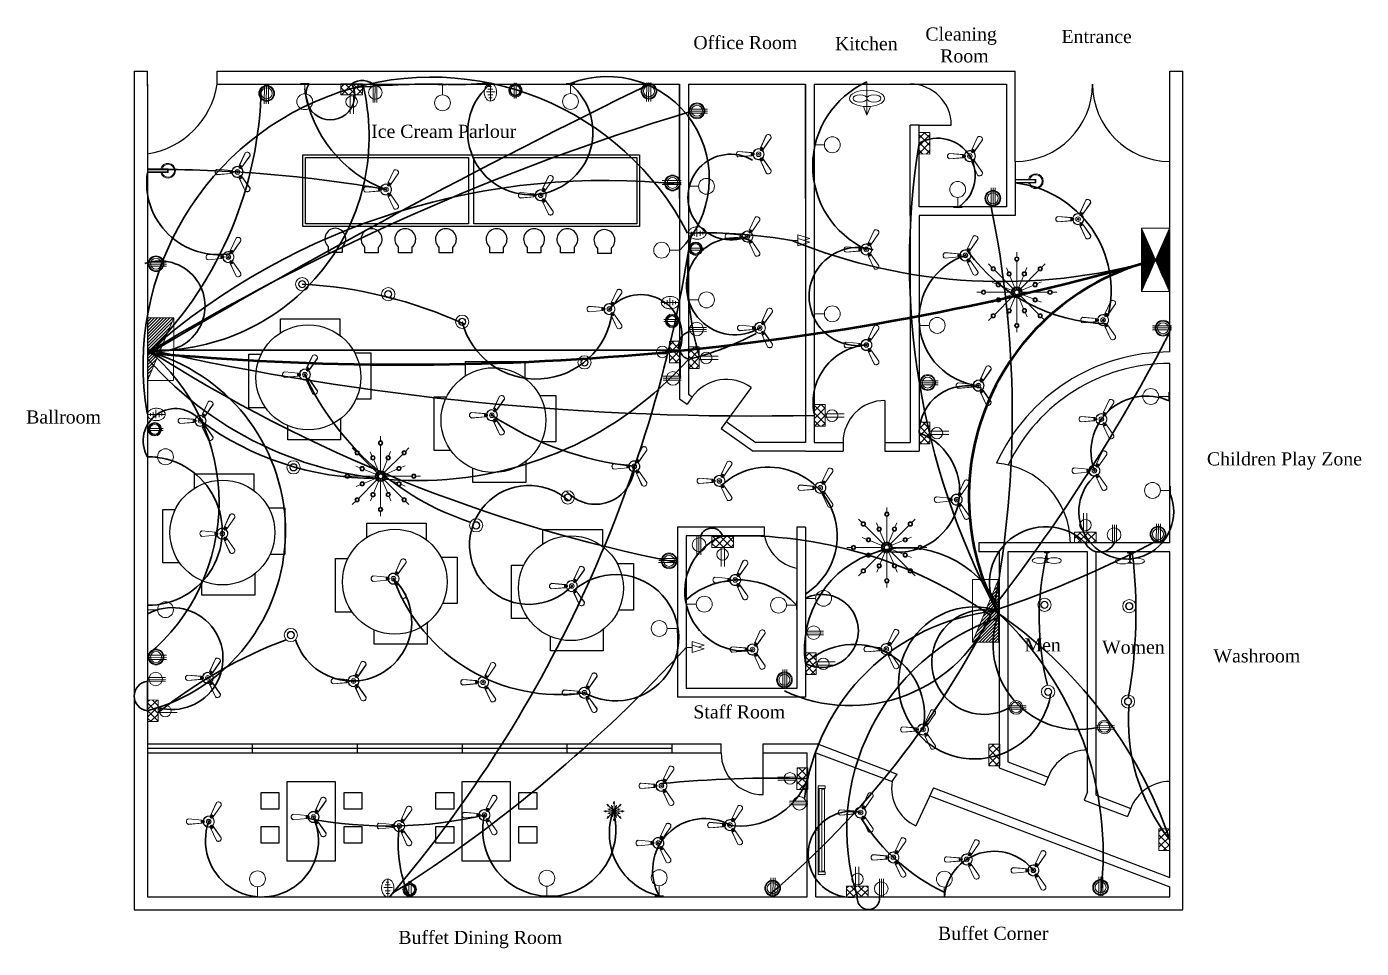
# Model space of a CAD drawing. Header units: inches. Extents: x 79868 to 81395, y -24015 to -22960.
import ezdxf

# ---------------------------------------------------------------- set-up
doc = ezdxf.new("R2010")
doc.units = ezdxf.units.IN
doc.header["$MEASUREMENT"] = 0
for name, color, linetype, lineweight in [('E-AC-Socket-15A', 52, 'Continuous', 18), ('E-CF-Ceiling-Fan', 7, 'Continuous', 18), ('E-CH Light', 104, 'Continuous', 18), ('E-CL-Ceiling-Light', 20, 'Continuous', 18), ('E-fixtur', 2, 'Continuous', 18), ('E-GL-Gate-Light', 134, 'Continuous', 18), ('E-IS-Intercome-Socket', 201, 'Continuous', 18), ('E-MDB', 1, 'Continuous', 15), ('E-PS-Socket-5A', 32, 'Continuous', 18), ('E-QB-Socket-20A', 40, 'Continuous', 18), ('E-QS-Socket-15A', 30, 'Continuous', 18), ('E-SB-Switch-Board', 5, 'Continuous', 18), ('E-Sub-Distrubtion board', 242, 'Continuous', 18), ('E-Tv-Socket', 13, 'Continuous', 18), ('E-WALL-LIGHT', 4, 'Continuous', 18), ('E-WF-Wall-Bracket-Fan', 212, 'Continuous', 18), ('E-WTL-Wall-Tube-Light', 6, 'Continuous', 18), ('LIGHTING', 7, 'Continuous', 18)]:
    doc.layers.add(name, color=color, linetype=linetype, lineweight=lineweight)
doc.styles.get("Standard").update_dxf_attribs({"font": 'times.ttf', "height": 10})

# ---------------------------------------------------------------- blocks, each defined once
blk = doc.blocks.new('Slidingdoor')
for p, q in [((80069, -24182), (80189, -24182)), ((80069, -24182), (80069, -24192)), ((80189, -24182), (80189, -24192)), ((80069, -24192), (80189, -24192))]:
    blk.add_line(p, q)
blk = doc.blocks.new('TableChair')
for points in [[(80061.5, -23447.2), (80061.5, -23431), (80129.5, -23431), (80129.5, -23450)], [(80044.6, -23532.8), (80044.6, -23532.8), (80025.5, -23532.8), (80025.5, -23471.5), (80039.7, -23471.5)], [(80146.5, -23469.8), (80165, -23469.8), (80165, -23523), (80148, -23523)], [(80130.5, -23545.2), (80130.5, -23569.5), (80070, -23569.5), (80070, -23553.2)]]:
    blk.add_lwpolyline(points)
blk.add_circle((80093.5, -23498), 60)
blk = doc.blocks.new('chaironly')
for p, q in [((80213.3, -23218.5), (80213.3, -23212.2)), ((80228.7, -23212.2), (80228.7, -23218.5)), ((80228.7, -23218.5), (80213.3, -23218.5))]:
    blk.add_line(p, q)
blk.add_arc((80221, -23203), 12, 310.1009, 230.1944)
blk = doc.blocks.new('FAN56')
at = {"layer": 'LIGHTING'}
for p, q in [((2.3, 7.9), (9.7, 23.9)), ((2.4, 7.8), (9.8, 23.8)), ((15.7, 20.4), (5.6, 6)), ((15.8, 20.4), (5.7, 5.9)), ((-25.5, 3.5), (-8, 2)), ((-25.5, 3.4), (-8, 1.8)), ((-9.1, 0.4), (-8.8, 0.6)), ((-8.2, 0.6), (-8.9, 1)), ((-8.4, -0.2), (-8.6, 0.1)), ((-6.7, 0.6), (-5.9, 0.9)), ((-6.4, -0.1), (-6.5, 0.2)), ((-6, 0.4), (-5.7, 0.6)), ((2.8, 6.1), (2.1, 5.6)), ((2.5, 5.6), (2.5, 5.2)), ((3.1, 5.6), (3.5, 5.6)), ((3.3, 5), (3.3, 4.7)), ((3.6, 7.4), (3.6, 8.2)), ((3.8, 5.5), (3.8, 4.6)), ((4, 7.4), (4.4, 7.4)), ((4.1, 8.2), (4.1, 7.8)), ((4.6, 6.8), (5.3, 7.2)), ((4.9, 7.7), (4.9, 7.4)), ((-8, -1.8), (-25.5, -3.4)), ((-8, -2), (-25.5, -3.5)), ((-9.1, -0.6), (-8.8, -0.4)), ((-8.2, -0.6), (-8.9, -1)), ((-6.7, -0.6), (-5.9, -0.9)), ((-6.1, -0.6), (-5.8, -0.4)), ((2.8, -6.1), (2.1, -5.6)), ((9.7, -23.9), (2.3, -7.9)), ((2.7, -5.4), (2.4, -5.2)), ((9.8, -23.8), (2.4, -7.8)), ((3.3, -5.5), (3.1, -5.8)), ((3.5, -5), (3.2, -4.8)), ((3.6, -7.4), (3.6, -8.2)), ((3.8, -5.5), (3.8, -4.6)), ((4.2, -8.1), (3.9, -7.9)), ((4.4, -7.2), (4.2, -7.5)), ((4.6, -6.8), (5.3, -7.2)), ((5.1, -7.6), (4.8, -7.5)), ((5.6, -6), (15.7, -20.4)), ((5.7, -5.9), (15.8, -20.4))]:
    blk.add_line(p, q, dxfattribs=at)
for centre, radius in [((-9, 0.5), 0.176), ((-8.5, -0.1), 0.176), ((-6.5, 0.1), 0.176), ((-5.9, 0.5), 0.176), ((0, 0), 2.91), ((0, 0), 2.8), ((0, 0), 1.16), ((0, 0), 1.04), ((2.5, 5.4), 0.176), ((3.3, 5.6), 0.176), ((3.3, 4.9), 0.176), ((4.1, 8), 0.176), ((4.2, 7.4), 0.176), ((4.9, 7.5), 0.176), ((-9, -0.5), 0.176), ((-5.9, -0.5), 0.176), ((2.5, -5.3), 0.176), ((3.2, -5.6), 0.176), ((3.4, -4.9), 0.176), ((4.1, -8), 0.176), ((4.3, -7.3), 0.176), ((4.9, -7.5), 0.176)]:
    blk.add_circle(centre, radius, dxfattribs=at)
for centre, radius, start, end in [((12.2, 21.2), 3.68, 347.3557, 132.6443), ((12.2, 21.2), 3.57, 347.726, 132.274), ((-24.4, 0), 3.68, 107.3557, 252.6443), ((-24.4, 0), 3.57, 107.726, 252.274), ((0, 0), 9.37, 175.5055, 184.4945), ((-9.1, 0.7), 0.293, 62.3685, 175.5055), ((0, 0), 8.2, 166.1924, 175.904), ((-7.4, 3), 2.53, 252.404, 287.596), ((0, 0), 7.03, 64.034, 175.92), ((0, 0), 6.68, 65.0324, 174.9676), ((-5.8, 0.7), 0.293, 353.3233, 114.7287), ((0, 0), 5.51, 173.3233, 186.6767), ((2.3, 5.3), 0.293, 125.2713, 246.6767), ((0, 0), 5.51, 53.3233, 66.6767), ((0, 0), 8.2, 64.096, 73.8076), ((1.2, 7.8), 2.38, 311.296, 348.704), ((3.5, 4.7), 0.293, 233.3233, 354.7287), ((3.9, 8.2), 0.293, 64.4945, 177.6315), ((6.3, 4.9), 2.53, 132.404, 167.596), ((0, 0), 6.68, 305.0324, 54.9676), ((0, 0), 7.03, 304.034, 55.92), ((0, 0), 9.37, 55.5055, 64.4945), ((0, 0), 8.2, 46.1924, 55.904), ((5.1, 7.5), 0.293, 302.3685, 55.5055), ((-9.1, -0.7), 0.293, 184.4945, 297.6315), ((-7.4, -2.8), 2.38, 71.296, 108.704), ((0, 0), 8.2, 184.096, 193.8076), ((0, 0), 7.03, 184.034, 295.92), ((0, 0), 6.68, 185.0324, 294.9676), ((-5.8, -0.7), 0.293, 245.2713, 6.6767), ((2.3, -5.3), 0.293, 113.3233, 234.7287), ((0, 0), 5.51, 293.3233, 306.6767), ((0, 0), 8.2, 286.1924, 295.904), ((1.1, -7.9), 2.53, 12.404, 47.596), ((3.5, -4.7), 0.293, 5.2713, 126.6767), ((3.9, -8.2), 0.293, 182.3685, 295.5055), ((6.2, -5), 2.38, 191.296, 228.704), ((0, 0), 9.37, 295.5055, 304.4945), ((0, 0), 8.2, 304.096, 313.8076), ((5.1, -7.5), 0.293, 304.4945, 57.6315), ((12.2, -21.2), 3.68, 227.3557, 12.6443), ((12.2, -21.2), 3.57, 227.726, 12.274)]:
    blk.add_arc(centre, radius, start, end, dxfattribs=at)
blk = doc.blocks.new('WALL-LIGHT')
for p, q in [((-0.062, 0.259), (0.062, 0.259)), ((0, 0.114), (0, 0.259))]:
    blk.add_line(p, q)
blk.add_circle((0, 0), 0.114)
blk = doc.blocks.new('*X9')
at = {"color": 0}
for p, q in [((10768.99, 16968.55), (10779.18, 16978.74)), ((10770.76, 16968.55), (10782.22, 16980.01)), ((10772.53, 16968.55), (10785.26, 16981.29)), ((10774.29, 16968.55), (10788.3, 16982.56)), ((10776.06, 16968.55), (10790.67, 16983.16)), ((10777.83, 16968.55), (10790.67, 16981.39)), ((10779.6, 16968.55), (10790.67, 16979.63)), ((10758.38, 16968.55), (10760.95, 16971.12)), ((10760.15, 16968.55), (10763.99, 16972.39)), ((10761.92, 16968.55), (10767.03, 16973.66)), ((10763.69, 16968.55), (10770.07, 16974.93)), ((10765.46, 16968.55), (10773.11, 16976.2)), ((10767.22, 16968.55), (10776.15, 16977.47)), ((10781.36, 16968.55), (10790.67, 16977.86)), ((10783.13, 16968.55), (10790.67, 16976.09)), ((10784.9, 16968.55), (10790.67, 16974.32)), ((10786.67, 16968.55), (10790.67, 16972.55)), ((10788.44, 16968.55), (10790.67, 16970.79)), ((10754.85, 16968.55), (10754.87, 16968.57)), ((10756.62, 16968.55), (10757.91, 16969.84)), ((10790.2, 16968.55), (10790.67, 16969.02))]:
    blk.add_line(p, q, dxfattribs=at)
blk = doc.blocks.new('SDB')
for p, q in [((0, -7.5), (17.93, 0)), ((0, -7.5), (0, 0)), ((0, 0), (17.93, 0)), ((17.93, 0), (17.93, -7.5)), ((0, -7.5), (17.93, -7.5))]:
    blk.add_line(p, q)
at = {"xscale": 0.5, "yscale": 0.5, "zscale": 0.5}
blk.add_blockref('*X9', (-5377.41, -8491.77), dxfattribs=at)
blk = doc.blocks.new('P')
h = blk.add_hatch()
h.set_pattern_fill('ANSI31', color=256, style=0)
h.set_pattern_definition([(45, (5262.17775, 6617.84506), (-0.0883883476, 0.0883883476), [])])
h.paths.add_polyline_path([(-3.05, -22.93), (9.68, -17.33), (-15.78, -17.33)])
h = blk.add_hatch()
h.set_pattern_fill('ANSI31', color=256, style=0)
h.set_pattern_definition([(315, (5262.17775, -6663.70471), (-0.0883883476, -0.0883883476), [])])
h.paths.add_polyline_path([(-3.05, -22.93), (9.68, -28.53), (-15.78, -28.53)])
for p, q in [((-3.05, -22.93), (-15.78, -17.33)), ((-15.78, -17.33), (9.68, -17.33)), ((-15.78, -28.53), (-15.78, -17.33)), ((-3.05, -22.93), (9.68, -17.33)), ((9.68, -17.33), (9.68, -28.53)), ((-15.78, -28.53), (-3.05, -22.93)), ((-3.05, -22.93), (9.68, -28.53)), ((9.68, -28.53), (-15.78, -28.53))]:
    blk.add_line(p, q)
blk = doc.blocks.new('CH')
at = {"layer": 'E-fixtur', "color": 118}
for p, q in [((-0.1538, 0.1538), (-0.1772, 0.1772)), ((0, 0.2175), (0, 0.2506)), ((0, 0.1987), (0, 0.0348)), ((0.1772, 0.1772), (0.1538, 0.1538)), ((-0.0246, 0.0246), (-0.1405, 0.1405)), ((-0.0649, 0.1539), (-0.0521, 0.1235)), ((-0.0451, 0.1068), (-0.0135, 0.0321)), ((0.0131, 0.0322), (0.0434, 0.1068)), ((0.1405, 0.1405), (0.0246, 0.0246)), ((0.0505, 0.1242), (0.0629, 0.1548)), ((-0.2175, 0), (-0.2506, 0)), ((-0.0348, 0), (-0.1987, 0)), ((-0.1548, 0.0629), (-0.1242, 0.0505)), ((-0.1068, 0.0434), (-0.0322, 0.0131)), ((0.1075, 0.0454), (0.0321, 0.0135)), ((0.1987, 0), (0.0348, 0)), ((0.1539, 0.0649), (0.1235, 0.0521)), ((0.2506, 0), (0.2175, 0)), ((-0.1233, -0.052), (-0.1539, -0.0649)), ((-0.0246, -0.0246), (-0.1405, -0.1405)), ((-0.0321, -0.0135), (-0.106, -0.0447)), ((-0.0434, -0.1068), (-0.0131, -0.0322)), ((0, -0.0348), (0, -0.1987)), ((0.0135, -0.0321), (0.0451, -0.1068)), ((0.1405, -0.1405), (0.0246, -0.0246)), ((0.0322, -0.0131), (0.1079, -0.0439)), ((0.1242, -0.0505), (0.1548, -0.0629)), ((-0.1538, -0.1538), (-0.1772, -0.1772)), ((-0.0629, -0.1548), (-0.0505, -0.1242)), ((0.0521, -0.1235), (0.0649, -0.1539)), ((0.1772, -0.1772), (0.1538, -0.1538)), ((0, -0.2175), (0, -0.2506))]:
    blk.add_line(p, q, dxfattribs=at)
at = {"layer": 'E-fixtur', "color": 1}
for centre, radius in [((0, 0.2081), 0.0138), ((0, 0.2081), 0.0094), ((-0.1471, 0.1471), 0.0138), ((-0.1471, 0.1471), 0.0094), ((-0.0479, 0.1151), 0.0138), ((-0.0479, 0.1151), 0.0094), ((0.0475, 0.1153), 0.0138), ((0.0475, 0.1153), 0.0094), ((0.1471, 0.1471), 0.0138), ((0.1471, 0.1471), 0.0094), ((-0.2081, 0), 0.0138), ((-0.2081, 0), 0.0094), ((-0.1153, 0.0475), 0.0138), ((-0.1153, 0.0475), 0.0094), ((0, 0), 0.0348), ((0, 0), 0.0348), ((0, 0), 0.0292), ((0, 0), 0.0139), ((0.1151, 0.0479), 0.0138), ((0.1151, 0.0479), 0.0094), ((0.2081, 0), 0.0138), ((0.2081, 0), 0.0094), ((-0.1151, -0.0479), 0.0138), ((-0.1151, -0.0479), 0.0094), ((0.1153, -0.0475), 0.0138), ((0.1153, -0.0475), 0.0094), ((-0.1471, -0.1471), 0.0138), ((-0.1471, -0.1471), 0.0094), ((-0.0475, -0.1153), 0.0138), ((-0.0475, -0.1153), 0.0094), ((0.0479, -0.1151), 0.0138), ((0.0479, -0.1151), 0.0094), ((0.1471, -0.1471), 0.0138), ((0.1471, -0.1471), 0.0094), ((0, -0.2081), 0.0138), ((0, -0.2081), 0.0094)]:
    blk.add_circle(centre, radius, dxfattribs=at)
at = {"layer": 'E-fixtur', "color": 5}
for centre, radius, start, end in [((-0.024, 0.0081), 0.00395, 166.52193, 239.97608), ((-0.0242, 0.0075), 0.00395, 84.02392, 157.47807), ((-0.0242, 0.0071), 0.00296, 234.85581, 279.16144), ((-0.0224, -0.0071), 0.0114, 70.10518, 96.79592), ((-0.0238, 0.0085), 0.00296, 44.83856, 89.14419), ((-0.0139, 0.019), 0.0114, 227.20408, 253.89482), ((-0.0146, 0.0206), 0.00395, 130.52193, 203.97608), ((-0.0164, 0.0075), 0.00449, 241.18933, 314.14171), ((-0.0154, 0.02), 0.00296, 198.85581, 243.16144), ((-0.0151, 0.0203), 0.00395, 48.02392, 121.47807), ((-0.0177, 0.0035), 0.00449, 9.85829, 82.81067), ((-0.0223, 0.0074), 0.0114, 34.10518, 60.79592), ((-0.0088, 0.0157), 0.00449, 205.18933, 278.14171), ((-0.0143, 0.0209), 0.00296, 8.83856, 53.14419), ((-0.0001, 0.0235), 0.0114, 191.20408, 217.89482), ((-0.0122, 0.0132), 0.00449, 333.85829, 46.81067), ((-0.0007, 0.0252), 0.00296, 162.85581, 207.16144), ((0.0003, 0.0253), 0.00395, 94.52193, 167.97608), ((-0.0137, 0.0191), 0.0114, 358.10518, 24.79592), ((0.0021, 0.0179), 0.00449, 169.18933, 242.14171), ((-0.0003, 0.0253), 0.00395, 12.02392, 85.47807), ((-0.0021, 0.0179), 0.00449, 297.85829, 10.81067), ((0.0137, 0.0191), 0.0114, 155.20408, 181.89482), ((0.0007, 0.0252), 0.00296, 332.83856, 17.14419), ((0.0122, 0.0132), 0.00449, 133.18933, 206.14171), ((0.0088, 0.0157), 0.00449, 261.85829, 334.81067), ((0.0001, 0.0235), 0.0114, 322.10518, 348.79592), ((0.0143, 0.0209), 0.00296, 126.85581, 171.16144), ((0.0151, 0.0203), 0.00395, 58.52193, 131.97608), ((0.0223, 0.0074), 0.0114, 119.20408, 145.89482), ((0.0177, 0.0035), 0.00449, 97.18933, 170.14171), ((0.0164, 0.0075), 0.00449, 225.85829, 298.81067), ((0.0154, 0.02), 0.00296, 296.83856, 341.14419), ((0.0139, 0.019), 0.0114, 286.10518, 312.79592), ((0.0146, 0.0206), 0.00395, 336.02392, 49.47807), ((0.0224, -0.0071), 0.0114, 83.20408, 109.89482), ((0.0238, 0.0085), 0.00296, 90.85581, 135.16144), ((0.0242, 0.0075), 0.00395, 22.52193, 95.97608), ((0.0242, 0.0071), 0.00296, 260.83856, 305.14419), ((0.024, 0.0081), 0.00395, 300.02392, 13.47807), ((-0.024, -0.0081), 0.00395, 120.02392, 193.47807), ((-0.0242, -0.0075), 0.00395, 202.52193, 275.97608), ((-0.0242, -0.0071), 0.00296, 80.83856, 125.14419), ((-0.0224, 0.0071), 0.0114, 263.20408, 289.89482), ((-0.0238, -0.0085), 0.00296, 270.85581, 315.16144), ((-0.0139, -0.019), 0.0114, 106.10518, 132.79592), ((-0.0146, -0.0206), 0.00395, 156.02392, 229.47807), ((-0.0164, -0.0075), 0.00449, 45.85829, 118.81067), ((-0.0154, -0.02), 0.00296, 116.83856, 161.14419), ((-0.0151, -0.0203), 0.00395, 238.52193, 311.97608), ((-0.0177, -0.0035), 0.00449, 277.18933, 350.14171), ((-0.0223, -0.0074), 0.0114, 299.20408, 325.89482), ((-0.0088, -0.0157), 0.00449, 81.85829, 154.81067), ((-0.0143, -0.0209), 0.00296, 306.85581, 351.16144), ((-0.0001, -0.0235), 0.0114, 142.10518, 168.79592), ((-0.0122, -0.0132), 0.00449, 313.18933, 26.14171), ((-0.0007, -0.0252), 0.00296, 152.83856, 197.14419), ((0.0003, -0.0253), 0.00395, 192.02392, 265.47807), ((-0.0137, -0.0191), 0.0114, 335.20408, 1.89482), ((0.0021, -0.0179), 0.00449, 117.85829, 190.81067), ((-0.0021, -0.0179), 0.00449, 349.18933, 62.14171), ((-0.0003, -0.0253), 0.00395, 274.52193, 347.97608), ((0.0137, -0.0191), 0.0114, 178.10518, 204.79592), ((0.0007, -0.0252), 0.00296, 342.85581, 27.16144), ((0.0122, -0.0132), 0.00449, 153.85829, 226.81067), ((0.0088, -0.0157), 0.00449, 25.18933, 98.14171), ((0.0001, -0.0235), 0.0114, 11.20408, 37.89482), ((0.0143, -0.0209), 0.00296, 188.83856, 233.14419), ((0.0151, -0.0203), 0.00395, 228.02392, 301.47807), ((0.0223, -0.0074), 0.0114, 214.10518, 240.79592), ((0.0164, -0.0075), 0.00449, 61.18933, 134.14171), ((0.0177, -0.0035), 0.00449, 189.85829, 262.81067), ((0.0154, -0.02), 0.00296, 18.85581, 63.16144), ((0.0139, -0.019), 0.0114, 47.20408, 73.89482), ((0.0146, -0.0206), 0.00395, 310.52193, 23.97608), ((0.0224, 0.0071), 0.0114, 250.10518, 276.79592), ((0.0238, -0.0085), 0.00296, 224.83856, 269.14419), ((0.0242, -0.0075), 0.00395, 264.02392, 337.47807), ((0.0242, -0.0071), 0.00296, 54.85581, 99.16144), ((0.024, -0.0081), 0.00395, 346.52193, 59.97608)]:
    blk.add_arc(centre, radius, start, end, dxfattribs=at)
blk = doc.blocks.new('A$C28630CE7')
at = {"ltscale": 2}
for p, q in [((0, 1.33), (0, 5.2)), ((0, 5.2), (1.34, 5.2)), ((1.34, 1.33), (0, 1.33)), ((1.34, 5.2), (1.34, 1.33)), ((1.73, 4.6), (1.34, 4.6)), ((1.73, 3.61), (1.34, 3.61)), ((1.34, 1.33), (1.34, 1.8)), ((1.34, 1.8), (46.66, 1.8)), ((46.66, 1.33), (1.34, 1.33)), ((1.73, 3.4), (1.73, 4.81)), ((1.73, 4.81), (46.27, 4.81)), ((46.27, 3.4), (1.73, 3.4)), ((46.27, 3.4), (46.27, 4.81)), ((46.27, 4.6), (46.66, 4.6)), ((46.27, 3.61), (46.66, 3.61)), ((48, 5.2), (46.66, 5.2)), ((46.66, 5.2), (46.66, 1.33)), ((46.66, 1.8), (46.66, 1.33)), ((46.66, 1.33), (48, 1.33)), ((48, 1.33), (48, 5.2))]:
    blk.add_line(p, q, dxfattribs=at)
blk.add_line((24, 1.33), (24, 0))
blk = doc.blocks.new('A$C44EE3311')
for p, q in [((20, 94), (439, 513)), ((64, 49), (484, 468)), ((109, 5), (529, 424))]:
    blk.add_line(p, q)
for radius in [246, 221, 171]:
    blk.add_circle((246, 246), radius)
blk = doc.blocks.new('E-TV')
at = {"layer": 'E-Tv-Socket'}
for p, q in [((-26.5, 13), (-0.8, 13)), ((-22, 15.2), (-22, 11.3)), ((-18.1, 16.9), (-18.1, 9.6)), ((-14.2, 18.5), (-14.2, 6.3)), ((-9.7, 16.9), (-9.7, 9.6)), ((-5.8, 15.2), (-5.8, 10.7))]:
    blk.add_line(p, q, dxfattribs=at)
for centre, radius, start, end in [((-15, 8.1), 13.6, 106.0599, 124.7991), ((-13.6, 3.5), 18.4, 90, 106.0599), ((-13.6, 3.5), 18.4, 73.9401, 90), ((-12.3, 8.1), 13.6, 55.2009, 73.9401), ((-20.2, 13), 6.31, 149.2053, 180), ((-20.2, 13), 6.31, 180, 210.7947), ((-17, 11.1), 9.96, 124.7991, 149.2053), ((-17, 14.8), 9.96, 210.7947, 235.2009), ((-15, 17.8), 13.6, 235.2009, 253.9401), ((-13.6, 22.5), 18.4, 253.9401, 270), ((-13.6, 22.5), 18.4, 270, 286.0599), ((-12.3, 17.8), 13.6, 286.0599, 304.7991), ((-10.2, 11.1), 9.96, 30.7947, 55.2009), ((-10.2, 14.8), 9.96, 304.7991, 329.2053), ((-7.1, 13), 6.31, 0, 30.7947), ((-7.1, 13), 6.31, 329.2053, 0)]:
    blk.add_arc(centre, radius, start, end, dxfattribs=at)
blk = doc.blocks.new('A$C46D62743')
for p, q in [((17, 65), (316, 368)), ((57, 25), (356, 328))]:
    blk.add_line(p, q)
for radius in [183, 158, 133]:
    blk.add_circle((183, 183), radius)
blk = doc.blocks.new('A$C35A322F8')
for p, q in [((0, 213), (223, 213)), ((660, 271), (223, 407)), ((223, 0), (223, 407)), ((660, 271), (223, 136)), ((660, 136), (223, 0)), ((660, 136), (442, 203))]:
    blk.add_line(p, q)
blk = doc.blocks.new('CL- Celling Light')
at = {"layer": 'E-CL-Ceiling-Light'}
for major_axis in [(4.48, 4.48), (2.48, 2.48), (2.24, 2.24)]:
    blk.add_ellipse((0, 0), major_axis=major_axis, ratio=1, start_param=5.497787, end_param=11.780972, dxfattribs=at)
blk = doc.blocks.new('SW')
h = blk.add_hatch()
h.set_pattern_fill('ANSI37', color=256, scale=24, style=0)
h.set_pattern_definition([(45, (-59.5238, -1151.0284), (-2.12132, 2.12132), []), (135, (-59.5238, -1151.0284), (-2.12132, -2.12132), [])])
h.paths.add_polyline_path([(-24, -15.52), (-12, -15.52), (-12, -21.52), (-24, -21.52)])
for p, q in [((-24, -15.52), (-12, -15.52)), ((-24, -15.52), (-24, -21.52)), ((-24, -21.52), (-12, -21.52)), ((-12, -15.52), (-12, -21.52))]:
    blk.add_line(p, q)
blk = doc.blocks.new('A$C4DCB0E22')
at = {"layer": 'E-SB-Switch-Board', "xscale": 1.5, "yscale": 1.5, "zscale": 1.5, "rotation": 90.05046403147966}
blk.add_blockref('SW', (-23.3, 36), dxfattribs=at)
blk = doc.blocks.new('jhffg')
at = {"layer": 'E-SB-Switch-Board'}
for p, q in [((80453.36, -22928.33), (80462.07, -22928.33)), ((80453.36, -22929.84), (80462.07, -22929.85))]:
    blk.add_line(p, q, dxfattribs=at)
at = {"layer": 'E-SB-Switch-Board', "extrusion": (0, 0, -1)}
blk.add_ellipse((80456.56, -22929.21), major_axis=(-1.87, -1.87), ratio=1, start_param=3.13784, end_param=9.421025, dxfattribs=at)
blk = doc.blocks.new('ohhh')
at = {"xscale": 5, "yscale": 5, "zscale": 5, "rotation": 90}
blk.add_blockref('jhffg', (-35116.3, -426188), dxfattribs=at)
blk = doc.blocks.new('poih')
blk.add_blockref('ohhh', (0, 0))
at = {"layer": 'E-SB-Switch-Board', "xscale": -2.753223866660846, "yscale": 2.753223866660846, "zscale": 2.753223866641012, "rotation": 90}
blk.add_blockref('A$C4DCB0E22', (79554.1, -23921.2), dxfattribs=at)
blk = doc.blocks.new('EXF')
at = {"layer": 'E-fixtur', "color": 196, "ltscale": 5}
for q in [(-0.255, 0), (0.122, 0.055), (0.122, -0.055)]:
    blk.add_line((0.255, 0), q, dxfattribs=at)
at = {"layer": 'E-fixtur', "color": 6, "extrusion": (0, 0, -1)}
blk.add_ellipse((-0.002, 0), major_axis=(0, 0.267), ratio=0.472522, dxfattribs=at)
at = {"layer": 'E-fixtur', "color": 200, "ltscale": 5}
blk.add_ellipse((-0.002, 0.107), major_axis=(0, 0.107), ratio=0.528937, start_param=3.141593, end_param=9.424778, dxfattribs=at)
at = {"layer": 'E-fixtur', "color": 200, "ltscale": 5, "extrusion": (0, 0, -1)}
blk.add_ellipse((-0.002, -0.107), major_axis=(0, 0.107), ratio=0.528937, dxfattribs=at)
blk = doc.blocks.new('A$C5B1A0392')
for p, q in [((371, 130), (371, 279)), ((396, 130), (396, 279))]:
    blk.add_line(p, q)
at = {"ltscale": 2}
blk.add_lwpolyline([(322, 298), (448, 298), (448, 279), (322, 279)], close=True, dxfattribs=at)
for centre, start, end in [((382, -153), 80.1456, 99.8544), ((382, 304), 260.1456, 279.8544)]:
    blk.add_arc(centre, 283, start, end, dxfattribs=at)
at = {"extrusion": (0, 0, -1)}
blk.add_ellipse((191, 75), major_axis=(191, 0), ratio=0.395131, dxfattribs=at)
blk.add_ellipse((573, 75), major_axis=(-191, 0), ratio=0.395131)
blk = doc.blocks.new('3PIN15A')
for p, q in [((-7.5, -5.1), (6.4, 8.9)), ((-6.1, -6.6), (7.9, 7.4)), ((-4.6, -8.1), (9.4, 5.9))]:
    blk.add_line(p, q)
blk.add_circle((0, 0), 7.37)
blk = doc.blocks.new('A$C19202BDE')
for p, q in [((0, 89), (419, 509)), ((45, 45), (464, 464)), ((89, 0), (509, 419))]:
    blk.add_line(p, q)
for radius in [221, 171]:
    blk.add_circle((226, 242), radius)
blk = doc.blocks.new('E-GATE-LIGHT')
at = {"ltscale": 0.5}
for p, q in [((40, -9.9), (40, -28)), ((40.4, -10.4), (40.4, -28)), ((42.6, -10.4), (42.6, -28)), ((43, -9.9), (43, -28))]:
    blk.add_line(p, q, dxfattribs=at)
for p, q in [((40, -9.9), (43, -9.9)), ((40.4, -10.4), (42.6, -10.4))]:
    blk.add_line(p, q)
for radius in [6.53, 6.53, 5.68]:
    blk.add_arc((41.5, -9.9), radius, 283.3398, 256.7631, dxfattribs=at)

msp = doc.modelspace()

# ---------------------------------------------------------------- linework, layer by layer
for p, q in [((79991, -23011), (80006, -23011)), ((79991, -23011), (79991, -23791)), ((80006, -23028.5), (80006, -23011)), ((80085.8, -23026), (80085.8, -23011)), ((80085.8, -23011), (80615, -23011)), ((80615, -23011), (80999, -23011)), ((80999, -23026), (80999, -23011)), ((81176, -23011), (81191, -23011)), ((81176, -23026), (81176, -23011)), ((81191, -23551), (81191, -23011)), ((80006, -23026), (80006, -23781)), ((80085.8, -23026), (80615, -23026)), ((80615, -23157), (80615, -23026)), ((80615, -23026), (80615, -23386)), ((80625, -23026), (80759, -23026)), ((80625, -23026), (80625, -23380.9)), ((80759, -23142.5), (80759, -23026)), ((80759, -23026), (80759, -23436)), ((80769, -23026), (80769, -23436)), ((80769, -23026), (80989, -23026)), ((80989, -23026), (80989, -23166.5)), ((80999, -23114.5), (80999, -23026)), ((81176, -23332.5), (81176, -23026)), ((80879, -23176.5), (80879, -23072.9)), ((80889, -23072.9), (80879, -23072.9)), ((80889, -23166.5), (80889, -23072.9)), ((80889, -23072.9), (80925.9, -23072.9)), ((80999, -23114.5), (80999, -23176.5)), ((80759, -23157), (80759, -23142.5)), ((80989, -23166.5), (80889, -23166.5)), ((80879, -23176.5), (80879, -23436)), ((80999, -23176.5), (80889, -23176.5)), ((80889, -23176.5), (80889, -23446)), ((81176, -23551), (81176, -23345.5)), ((80625, -23380.9), (80629.4, -23384)), ((80696.9, -23373.2), (80662.5, -23419.9)), ((80615, -23386), (80623.6, -23392.1)), ((80629.4, -23384), (80623.6, -23392.1)), ((80850, -23388), (80850, -23436)), ((80668.4, -23411.9), (80702.2, -23436)), ((80662.5, -23419.9), (80699, -23446)), ((80759, -23436), (80702.2, -23436)), ((80769, -23436), (80802, -23436)), ((80802, -23436), (80802, -23446)), ((80850, -23436), (80850, -23446)), ((80850, -23436), (80879, -23436)), ((80759, -23446), (80699, -23446)), ((80759, -23446), (80802, -23446)), ((80850, -23446), (80879, -23446)), ((80879, -23446), (80889, -23446)), ((80612.5, -23533), (80612.5, -23727.5)), ((80712.1, -23533), (80612.5, -23533)), ((80712.1, -23543), (80712.1, -23533)), ((80759, -23533), (80749, -23533)), ((80749, -23533), (80749, -23717.5)), ((80759, -23533), (80759, -23727.5)), ((80622.5, -23543), (80622.5, -23717.5)), ((80712.1, -23543), (80622.5, -23543)), ((81176, -23551), (80957.5, -23551)), ((80957.5, -23551), (80957.5, -23561)), ((80980.5, -23561), (80957.5, -23561)), ((80980.5, -23561), (80980.5, -23808.4)), ((80990.5, -23561), (80990.5, -23801.5)), ((81081.6, -23561), (80990.5, -23561)), ((81081.6, -23836), (81081.6, -23561)), ((81176, -23561), (81091.6, -23561)), ((81091.6, -23839.8), (81091.6, -23561)), ((81176, -23671), (81176, -23561)), ((81191, -23971), (81191, -23551)), ((81176, -23933.8), (81176, -23671)), ((80749, -23717.5), (80622.5, -23717.5)), ((80759, -23727.5), (80612.5, -23727.5)), ((79991, -23791), (79991, -23971)), ((80006, -23781), (80662.5, -23781)), ((80006, -23786), (80606, -23786)), ((80006, -23791), (80006, -23956)), ((80006, -23791), (80662.5, -23791)), ((80662.5, -23791), (80662.5, -23781)), ((80710.5, -23839), (80710.5, -23781)), ((80710.5, -23781), (80771, -23781)), ((80710.5, -23791), (80761, -23791)), ((80761, -23956), (80761, -23791)), ((80771, -23781), (80772.8, -23781)), ((80771, -23956), (80771, -23791)), ((80771, -23791), (80858.1, -23824)), ((80774.5, -23781.6), (80772.8, -23781)), ((80774.5, -23781.6), (80864, -23815.5)), ((80980.5, -23808.4), (81033.1, -23828.3)), ((80990.5, -23801.5), (81036.7, -23819)), ((80858.1, -23824), (80864, -23815.5)), ((81036.7, -23819), (81033.1, -23828.3)), ((80905.6, -23831.3), (80885.3, -23874.8)), ((80905.6, -23831.3), (81176, -23933.8)), ((81081.6, -23836), (81078, -23845.3)), ((81091.6, -23839.8), (81131.2, -23854.8)), ((80901.3, -23840.4), (81176, -23944.5)), ((81078, -23845.3), (81127.6, -23864.1)), ((81131.2, -23854.8), (81127.6, -23864.1)), ((81176, -23956), (81176, -23944.5)), ((80006, -23956), (80761, -23956)), ((80771, -23956), (81176, -23956)), ((79991, -23971), (80771, -23971)), ((80771, -23971), (81191, -23971))]:
    msp.add_line(p, q)
for points in [[(80376.5, -23189), (80184, -23189), (80184, -23107), (80376.5, -23107)], [(80376.5, -23107), (80569, -23107), (80569, -23189), (80376.5, -23189)]]:
    msp.add_lwpolyline(points)
for points in [[(80187, -23110), (80373.5, -23110), (80373.5, -23186), (80187, -23186)], [(80379.5, -23110), (80566, -23110), (80566, -23186), (80379.5, -23186)], [(80166, -23824), (80221, -23824), (80221, -23915), (80166, -23915)], [(80366, -23824), (80421, -23824), (80421, -23915), (80366, -23915)], [(80136, -23836.5), (80156.5, -23836.5), (80156.5, -23855.5), (80136, -23855.5)], [(80231, -23836.5), (80251.5, -23836.5), (80251.5, -23855.5), (80231, -23855.5)], [(80336, -23836.5), (80356.5, -23836.5), (80356.5, -23855.5), (80336, -23855.5)], [(80431, -23836.5), (80451.5, -23836.5), (80451.5, -23855.5), (80431, -23855.5)], [(80136, -23875.5), (80156.5, -23875.5), (80156.5, -23894.5), (80136, -23894.5)], [(80231, -23875.5), (80251.5, -23875.5), (80251.5, -23894.5), (80231, -23894.5)], [(80336, -23875.5), (80356.5, -23875.5), (80356.5, -23894.5), (80336, -23894.5)], [(80431, -23875.5), (80451.5, -23875.5), (80451.5, -23894.5), (80431, -23894.5)]]:
    msp.add_lwpolyline(points, close=True)
at = {"color": 21, "lineweight": 30}
for centre, radius, start, end in [((80331, -23348), 330, 27.3543, 189.5565), ((79130.7, -22973.9), 1514.1, 319.5939, 351.6009), ((80644.5, -23753.1), 556.9, 79.7627, 91.6442), ((80983.7, -22613.1), 638.8, 247.9093, 285.9691), ((79383.5, -22531.8), 1682.8, 302.4724, 317.4169)]:
    msp.add_arc(centre, radius, start, end, dxfattribs=at)
for centre, radius, start, end in [((79991, -23011), 96, 278.9893, 351.0107), ((80879, -23072.9), 46.9, 0, 90), ((80999, -23026), 88.5, 270, 0), ((81176, -23026), 88.5, 180, 270), ((80668.4, -23411.9), 48, 53.703, 144.4623), ((80850, -23436), 48, 90, 180), ((80759, -23533), 48, 192.0247, 257.9753), ((80710.5, -23791), 48, 180, 270), ((81081.6, -23836), 48, 90, 159.2427), ((80905.6, -23831.3), 48, 171.2674, 245.0363), ((81176, -23872), 48, 90, 158.9968)]:
    msp.add_arc(centre, radius, start, end)
at = {"color": 6, "lineweight": 30}
for centre, radius, start, end in [((84036.9, -30134.2), 7903.9, 115.92922, 120.63547), ((80014.8, -23085.8), 244.9, 268.9804, 14.1194), ((79695.3, -23022.2), 440.9, 315.6096, 358.9671), ((80252, -23042.7), 20.8, 45.9521, 125.5915), ((81416, -25672.8), 2731.6, 106.8326, 121.0743), ((81724.3, -23229.5), 846.3, 170.7554, 207.8619), ((80529.3, -23930.6), 794.4, 83.6893, 130.921), ((79816.4, -23403.7), 1179.2, 349.3061, 11.606), ((80630.7, -23325.2), 16.7, 102.5136, 250.0508), ((79277.1, -22314.4), 2144, 322.4848, 332.3386), ((79860.1, -23504.6), 227.8, 309.8264, 50.142), ((79951.2, -23537.6), 212.7, 284.9435, 73.2499), ((80700.3, -20203.6), 3202.2, 257.4805, 271.2303), ((80956.5, -21843.1), 1764.4, 237.4096, 258.7331), ((80522.2, 389794), 413124.6, 269.928817, 270.012863), ((80314.4, -23352.5), 301.3, 358.1051, 4.0725), ((80315.9, -23066), 413.7, 221.5215, 318.3497), ((81034, -23596.8), 64.4, 45.4164, 212.9219), ((80684.4, -24036.4), 493.7, 54.5769, 91.9917), ((80588, -22468.3), 1222.8, 288.5677, 298.0451), ((80874.1, -23672.7), 116.2, 24.3447, 188.1347), ((81095.8, -23543), 18.5, 205.6042, 334.3895), ((80952.5, -23711.2), 87, 71.6096, 288.7787), ((80059.4, -23172.3), 1021.6, 310.2444, 333.5724), ((81002.4, -23874.1), 246.6, 96.2138, 172.8633), ((81062, -23878.6), 255.6, 109.1754, 197.6135), ((80963.3, -23687.4), 59.8, 75.2132, 298.8498), ((81071.5, -23666.7), 97.9, 159.1363, 282.8414), ((80684.8, -24058.9), 519.1, 18.9146, 55.9139), ((80722.6, -23907.4), 377.1, 353.3097, 46.9619), ((80007.9, -23726.2), 17, 96.4844, 263.5526), ((80831.1, -23957.7), 12.8, 172.1358, 7.8969)]:
    msp.add_arc(centre, radius, start, end, dxfattribs=at)
at = {"color": 172, "lineweight": 30}
for centre, radius, start, end in [((80215.3, -23039), 27.9, 150.9486, 28.113), ((80331.6, -23951.1), 925.2, 89.2532, 95.5671), ((80361.1, -22634.9), 391.5, 267.4462, 275.1151), ((80444.2, -23081), 71.7, 128.287, 50.1337), ((80532.3, -23133.9), 116.6, 315.2369, 111.2195), ((80872.5, -23119.5), 105.2, 114.1816, 245.3425), ((80330.1, -23010.3), 145.6, 188.2703, 249.4391), ((80910.5, -23130.8), 42.9, 301.9384, 120.1097), ((80673.5, -23155.2), 49, 59.5046, 292.8241), ((80087.1, -23139), 82, 171.6071, 280.2739), ((80016.1, -24637.3), 1513.7, 79.9998, 90.3832), ((80678.3, -23257.3), 55.5, 71.7937, 300.8707), ((80819.4, -23269.1), 56.2, 72.4353, 279.5134), ((80958, -23243.9), 333.8, 175.1865, 196.2142), ((80965.6, -23294.9), 76.6, 107.9229, 263.5744), ((81108.7, -23097), 203.3, 216.4388, 268.2872), ((80157.9, -23755.7), 501.4, 65.1537, 87.1283), ((80570.5, -23314.2), 47.3, 339.6472, 139.3899), ((80450.9, -23275.9), 87.6, 194.5542, 352.3148), ((80543.1, -23011.1), 339.9, 283.9431, 297.9991), ((80833.7, -23390.3), 66, 94.3512, 191.2021), ((80476.9, -23222.9), 320.9, 204.9822, 251.559), ((80943.4, -23425.6), 54.4, 71.9017, 179.4914), ((81149.2, -23446.4), 63.5, 66.193, 200.1738), ((80037.9, -23434.1), 36.8, 38.4291, 209.8336), ((80267, -23140), 337.2, 233.5583, 269.9968), ((80600.8, -23102.1), 363.2, 236.4663, 264.048), ((80865, -23491.3), 70.4, 257.2835, 70.0377), ((80006.6, -23537.4), 85, 269.586, 90.414), ((80518.7, -23462.4), 44.4, 221.1692, 358.6602), ((80716.4, -23543.1), 78.9, 302.7096, 131.9994), ((81126.1, -23515.2), 54.3, 129.1172, 20.9542), ((80442.6, -23553.3), 68, 48.1775, 316.121), ((80689.1, -23606.5), 68.2, 111.4632, 277.8601), ((80586, -23630.6), 551.2, 349.755, 7.0653), ((81346.8, -23637.1), 320.3, 167.0922, 193.8678), ((80240.3, -23640.9), 68.1, 197.8208, 46.0187), ((80477.3, -23522.5), 202, 200.096, 278.2081), ((80541.7, -23659.5), 72.3, 240.4991, 131.3862), ((80682.6, -23683.8), 90.5, 42.9205, 131.6774), ((80777.7, -23651.7), 41.8, 243.3625, 116.6542), ((80034.2, -23683.3), 58.3, 254.2912, 118.9252), ((80355.6, -24168.1), 541.1, 110.6604, 128.5493), ((80814.4, -23747.9), 80.8, 348.1294, 133.329), ((80952.1, -23709.6), 88.7, 281.0179, 350.3683), ((81347.4, -23754.7), 218.8, 175.08, 218.3952), ((80724.1, -25171.6), 1351.5, 88.4062, 95.5194), ((80683.5, -23791.7), 83.3, 260.6859, 339.6779), ((80137.1, -23891.5), 64.7, 160.539, 24.5218), ((80281.9, -23393), 482, 259.036, 283.1581), ((80465.9, -23879.2), 76.2, 167.221, 15.4124), ((80608, -23883.3), 73.4, 159.894, 257.0639), ((80643.6, -23925.9), 59.5, 60.882, 209.0574), ((80811.2, -23907.4), 49.1, 77.1946, 278.4032), ((81015.4, -23745.1), 227.5, 212.3102, 244.6199), ((80447.1, -23894.7), 154.2, 172.6244, 203.1013), ((80974.8, -23960.9), 57.1, 38.0841, 175.0373)]:
    msp.add_arc(centre, radius, start, end, dxfattribs=at)
at = {"color": 184, "lineweight": 30}
msp.add_arc((80984.8, -23262.2), 124, 346.3155, 83.4097, dxfattribs=at)
at = {"lineweight": 30}
for centre, radius, start, end in [((80020.3, -23280), 51.6, 258.9449, 109.5151), ((80651.8, -23547.1), 13.1, 14.4887, 172.6834), ((80810.1, -23560.1), 177.1, 244.8649, 337.8003), ((-17491205.8, -23727.7), 17571211.8, 359.99994965, 0.00005985)]:
    msp.add_arc(centre, radius, start, end, dxfattribs=at)
at = {"color": 5, "lineweight": 50}
for centre, radius, start, end in [((80299.6, -20199), 3147.9, 264.6496, 285.8513), ((81225, -23498.4), 279, 103.5838, 208.5591)]:
    msp.add_arc(centre, radius, start, end, dxfattribs=at)
at = {"color": 6}
for centre, radius, start, end in [((81176, -23551), 218.5, 90, 155.2968), ((81176, -23551), 205.5, 90, 154.2495), ((80970.5, -23551), 91.6, 0, 85.6189)]:
    msp.add_arc(centre, radius, start, end, dxfattribs=at)

# ---------------------------------------------------------------- block references
at = {"xscale": 0.5, "yscale": 0.5, "zscale": 0.5}
for p, rotation in [((120004.5, -34998.8), 180), ((68642.7, -63097.3), 90), ((92598, 16425.5), 270), ((92742, 16359.5), 270), ((92862, 16339.5), 270), ((120429, -35516.8), 180), ((92732, 16075.5), 270), ((91979, 16021.5), 270), ((68788.7, -63585.3), 90)]:
    msp.add_blockref('poih', p, dxfattribs=dict(at, rotation=rotation))
for name, p in [('chaironly', (0, 0)), ('chaironly', (41.5, -0.5)), ('chaironly', (80, -0.5)), ('chaironly', (126.5, -0.5)), ('chaironly', (184.5, -0.5)), ('chaironly', (227.5, -0.5)), ('chaironly', (265.5, -0.5)), ('chaironly', (308, -1.5)), ('TableChair', (96.6, 136.5)), ('TableChair', (308.5, 87.5)), ('TableChair', (-1.7, -41.1)), ('TableChair', (195.6, -97.4)), ('TableChair', (397.1, -104.8)), ('Slidingdoor', (-63, 401)), ('Slidingdoor', (57, 401)), ('Slidingdoor', (177, 401)), ('Slidingdoor', (297, 401)), ('Slidingdoor', (417, 401))]:
    msp.add_blockref(name, p)
for p in [(41314.5, -11578), (41053.7, -11983)]:
    msp.add_blockref('poih', p, dxfattribs=at)
at = {"layer": 'E-AC-Socket-15A', "yscale": 0.0366736380601651, "zscale": 0.03667363804906799}
for p, xscale, rotation in [((80142.5, -23023.8), 0.03667363802285668, 224.9156490810524), ((80580, -23021.3), 0.03667363802285668, 224.9156490810524), ((80622.1, -23056.5), 0.03667363801770423, 314.9156490890784), ((80619.6, -23139.1), 0.03667363801770424, 134.9156490890784), ((80973.4, -23169.4), 0.03667363802285668, 44.91564908105239), ((80003.1, -23231.5), 0.03667363801770423, 314.9156490890784), ((81180.9, -23305.3), 0.03667363801770423, 134.9156490890784), ((80886.1, -23367.5), 0.03667363801770423, 314.9156490890784), ((81162.4, -23553.9), 0.03667363802285668, 44.91564908105239), ((80615.7, -23571.6), 0.03667363801770423, 134.9156490890784), ((80003.1, -23681.5), 0.03667363801770423, 314.9156490890784), ((80734.9, -23720.4), 0.03667363802285668, 44.91564908105239), ((81096.7, -23957.9), 0.03667363802285668, 44.91564908105239), ((80721.4, -23958.9), 0.03667363802285668, 44.91564908105239)]:
    msp.add_blockref('A$C44EE3311', p, dxfattribs=dict(at, xscale=xscale, rotation=rotation))
at = {"layer": 'E-CF-Ceiling-Fan', "color": 3, "xscale": 0.9104080215911381, "yscale": 0.9104080215693102, "zscale": 0.9104080215779286}
for p in [(80705.3, -23106.2), (80947.1, -23108.4), (80109, -23126.5), (80279, -23146.6), (80456, -23153.2), (81071, -23180.5), (80692.5, -23200.4), (80828.6, -23215.2), (80098.6, -23223.9), (80942, -23222), (80534.6, -23283.4), (81099.5, -23296), (80706.8, -23305), (80828.7, -23324.5), (80186.1, -23358.4), (80957, -23371), (80066.7, -23411.3), (80400.1, -23404.9), (81097.6, -23409.4), (80563.1, -23463.4), (80660.5, -23480), (81089.6, -23468.3), (80776, -23487.9), (80932, -23501.5), (80091.6, -23540.4), (80287.6, -23591.9), (80491.6, -23600.4), (80678.6, -23593.4), (80698.4, -23673), (80851.5, -23672.5), (80075.1, -23705.4), (80241.8, -23709.1), (80390.1, -23710.4), (80506.1, -23722.4), (80893.5, -23764.5), (80594.1, -23828.9), (80391.6, -23862.4), (80822.1, -23859.5), (80076.1, -23869.9), (80196, -23864.6), (80294.1, -23874.9), (80672.6, -23873.9), (80590.6, -23894.4), (80859.6, -23910.9), (80943.5, -23913.2), (81019.8, -23925.7)]:
    msp.add_blockref('FAN56', p, dxfattribs=at)
at = {"layer": 'E-CH Light'}
for p, xscale, yscale, zscale in [((81000.8, -23264.2), 182.737385990913, 182.7373859910003, 182.7373859909643), ((80272.8, -23474.7), 182.737385990913, 182.7373859910003, 182.7373859909643), ((80852.1, -23556.2), 182.737385990913, 182.7373859910003, 182.7373859909643), ((80539.9, -23858.1), 45.68434649772826, 45.68434649775008, 45.68434649774107)]:
    msp.add_blockref('CH', p, dxfattribs=dict(at, xscale=xscale, yscale=yscale, zscale=zscale))
at = {"layer": 'E-CL-Ceiling-Light', "xscale": 1.19435915935901, "yscale": 1.194359159337182, "zscale": 1.194359159335363}
for p in [(80183.1, -23254.9), (80281.6, -23266.4), (80366.1, -23297.9), (80506.1, -23344.4), (80173.1, -23464.5), (80487.1, -23498.9), (80382.1, -23530.9), (81032.6, -23621.9), (81129.6, -23623.4), (80170.1, -23656.4), (81036.6, -23721.4), (81128.1, -23732.4)]:
    msp.add_blockref('CL- Celling Light', p, dxfattribs=at)
at = {"layer": 'E-fixtur', "xscale": 74.6344216055586, "yscale": 74.63442160563136, "zscale": 74.63442160563002, "rotation": 270}
msp.add_blockref('EXF', (80829.4, -23042.5), dxfattribs=at)
at = {"layer": 'E-GL-Gate-Light', "xscale": 1.298672380459074, "yscale": 1.29867238044244, "zscale": 1.298672380453132, "rotation": 269.8942699288567}
for p in [(80042.5, -23071.2), (81035.5, -23083.2)]:
    msp.add_blockref('E-GATE-LIGHT', p, dxfattribs=at)
at = {"layer": 'E-IS-Intercome-Socket', "xscale": -0.03095670233597048, "yscale": 0.03095670232869452, "zscale": 0.03095670234418794, "rotation": 180}
for p in [(80743.5, -23198.4), (80622.5, -23663.9)]:
    msp.add_blockref('A$C35A322F8', p, dxfattribs=at)
at = {"layer": 'E-MDB', "xscale": 2.848978760128375, "yscale": 2.848978760172031, "zscale": 2.848978760139289, "rotation": 270}
msp.add_blockref('P', (81224.8, -23235.9), dxfattribs=at)
at = {"layer": 'E-PS-Socket-5A', "yscale": 0.04206616004375974, "zscale": 0.04206616003645577}
for p, xscale, rotation in [((80427, -23022.2), -0.04206616003773096, 135.3849653472833), ((80622.5, -23214.5), -0.04206616004291028, 225.3849653542436), ((80617.3, -23296.8), -0.04206616004291028, 45.38496535424354), ((80003.5, -23421), -0.04206616004291028, 225.3849653542436), ((80306.2, -23958.5), -0.04206616003773096, 315.3849653472833)]:
    msp.add_blockref('A$C46D62743', p, dxfattribs=dict(at, xscale=xscale, rotation=rotation))
at = {"layer": 'E-QB-Socket-20A', "xscale": 0.03523903035327863, "yscale": 0.03523903043969767, "zscale": 0.03523903043822182, "rotation": 315.6897401436814}
for p in [(80988.3, -23739.8), (81089.4, -23762.2)]:
    msp.add_blockref('A$C19202BDE', p, dxfattribs=at)
at = {"layer": 'E-QS-Socket-15A', "yscale": 1.055224707357411, "zscale": 1.055224707357057}
for p, xscale, rotation in [((80266.8, -23035.6), 1.055224707379253, 224.7849704463828), ((80634.4, -23306.3), 1.055224707374089, 314.7849704466611), ((80607.4, -23362.8), 1.055224707374089, 134.7849704466611), ((81112.2, -23541.6), 1.055224707379253, 44.78497044638285), ((80637.3, -23553.1), 1.055224707379253, 224.7849704463828), ((80768.4, -23653.7), 1.055224707374089, 314.7849704466611), ((80015.4, -23706.7), 1.055224707374089, 314.7849704466611), ((80752.2, -23849), 1.055224707374089, 134.7849704466611), ((80845.7, -23946.6), 1.055224707379253, 44.78497044638285)]:
    msp.add_blockref('3PIN15A', p, dxfattribs=dict(at, xscale=xscale, rotation=rotation))
at = {"layer": 'E-SB-Switch-Board', "xscale": -1.376611933330423, "yscale": 1.376611933330423, "zscale": 1.376611933320506}
for p in [(80901.4, -23106), (80981.4, -23806), (81175.9, -23903)]:
    msp.add_blockref('A$C4DCB0E22', p, dxfattribs=at)
at = {"layer": 'E-Sub-Distrubtion board', "zscale": 3.992164725030839}
for p, xscale, yscale, rotation in [((80036, -23365.1), -3.992164725032344, 3.992164725012117, 269.9495359685714), ((80950, -23592.9), -3.992164725030307, 3.992164725015755, 90)]:
    msp.add_blockref('SDB', p, dxfattribs=dict(at, xscale=xscale, yscale=yscale, rotation=rotation))
at = {"layer": 'E-Tv-Socket', "xscale": -0.7919291461876128, "yscale": 0.7919291461730609, "zscale": 0.7919291461649781}
for p, rotation in [((80408.8, -23046.1), 90), ((80646, -23186.1), 180), ((80615, -23265.7), 180), ((80027, -23393.7), 180), ((80291.3, -23956.6), 90)]:
    msp.add_blockref('E-TV', p, dxfattribs=dict(at, rotation=rotation))
at = {"layer": 'E-WALL-LIGHT', "xscale": 79.74692711175885, "yscale": 79.74692670130753, "zscale": 79.74692711192785}
for p in [(80186, -23046.1), (80343.6, -23047.4), (80490.1, -23045.9)]:
    msp.add_blockref('WALL-LIGHT', p, dxfattribs=at)
at = {"layer": 'E-WALL-LIGHT', "yscale": 79.74692670130753, "zscale": 79.74692711192785}
for p, xscale, rotation in [((80789.7, -23095.4), 79.74692711175157, 90), ((80645.7, -23142.9), 79.74692711175157, 90), ((80933.2, -23146.5), 79.74692711175885, 180), ((80594.4, -23216), 79.74692711175157, 270), ((80645.7, -23272.9), 79.74692711175157, 90), ((80789.7, -23288.9), 79.74692711175157, 90), ((80909.7, -23302.1), 79.74692711175157, 90), ((81154.1, -23383.4), 79.74692711175157, 270), ((80026.7, -23452.4), 79.74692711175157, 90), ((81156.1, -23490.9), 79.74692711175157, 270), ((80779.7, -23614.4), 79.74692711175157, 90), ((80026.7, -23627.4), 79.74692711175157, 90), ((80643.2, -23621.1), 79.74692711175157, 90), ((80728.2, -23622.2), 79.7469271117443, 270), ((80591.6, -23648.9), 79.74692711175157, 270), ((80131.9, -23935.4), 79.7469271117443, 180), ((80463, -23934.7), 79.7469271117443, 180), ((80591.6, -23934.1), 79.7469271117443, 180), ((80917.9, -23935.8), 79.7469271117443, 180)]:
    msp.add_blockref('WALL-LIGHT', p, dxfattribs=dict(at, xscale=xscale, rotation=rotation))
at = {"layer": 'E-WF-Wall-Bracket-Fan', "xscale": 0.04356881772243515, "yscale": 0.04356881774583599, "zscale": 0.04356881774330827, "rotation": 359.934341695778}
for p in [(81018.5, -23574.5), (81113.5, -23575)]:
    msp.add_blockref('A$C5B1A0392', p, dxfattribs=at)
at = {"layer": 'E-WTL-Wall-Tube-Light', "xscale": 2.108827593488968, "yscale": 2.108827593478054, "zscale": 2.108827593483511, "rotation": 270}
msp.add_blockref('A$C28630CE7', (80770.7, -23829), dxfattribs=at)

# ---------------------------------------------------------------- texts
at = {"char_height": 15, "attachment_point": 1}
for s, insert, width in [('   Cleaning     \\P      Room', (80879.2, -22961.2), 147.008), (' Entrance', (81046.3, -22964), 147.008), ('   Office Room', (80613.7, -22971), 147.008), ('  Kitchen', (80781.4, -22972.2), 147.008), ('Ice Cream Parlour', (80262, -23072.5), 256), ('Ballroom', (79867.2, -23399.4), 256), ('Children Play Zone\\P      ', (81218.4, -23447.3), 239.418), ('   Men\\P      ', (80992.7, -23660.2), 239.418), (' Women\\P      ', (81092.7, -23662.7), 239.418), ('Washroom\\P      ', (81225.8, -23672.7), 239.418), ('Staff Room', (80630.7, -23736.8), 144.5), ('   Buffet Corner\\P      ', (80893.6, -23990.2), 239.418), ('   Buffet Dining Room', (80276.1, -23994.9), 219.28)]:
    msp.add_mtext(s, dxfattribs=dict(at, insert=insert, width=width))

doc.saveas('drawing.dxf')
